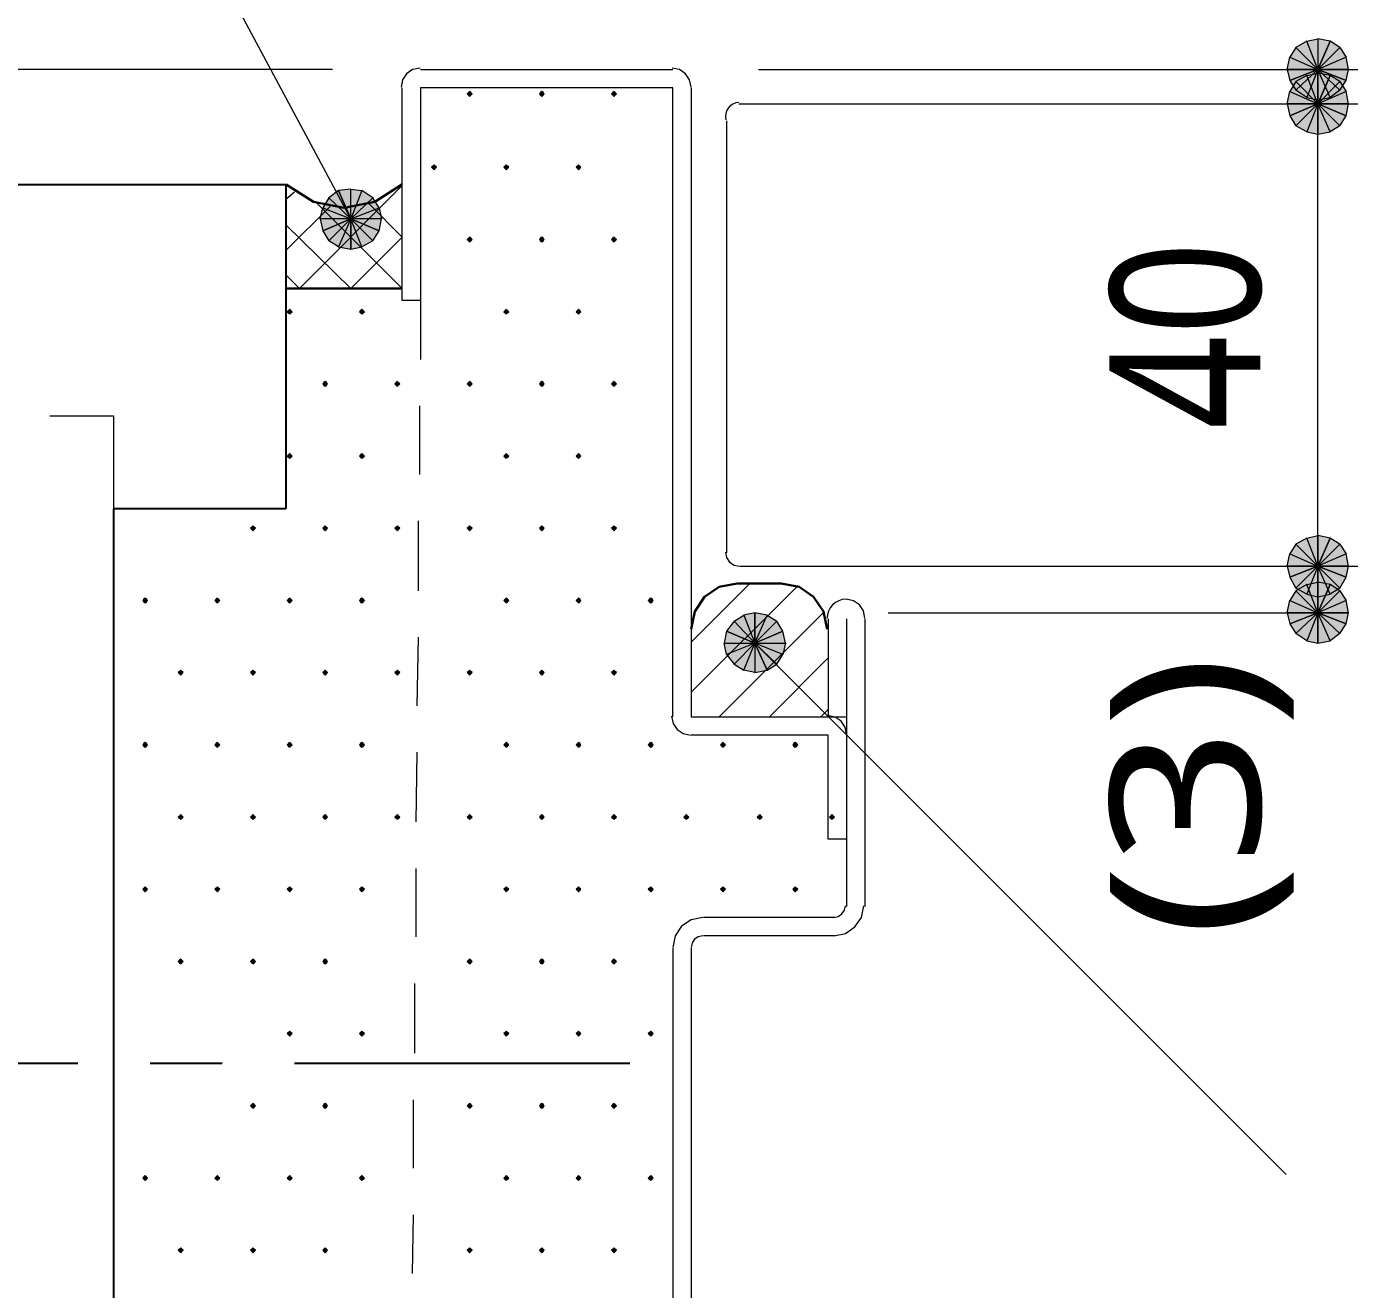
# Model space of a CAD drawing. Header units: millimetres. Extents: x 0 to 420, y 0 to 297.
# Drawn here: x 64.98 to 87.86, y 227.71 to 249.56 of the extents above; entities that cross this region are included whole.
import ezdxf
from ezdxf.enums import TextEntityAlignment as Align

# ---------------------------------------------------------------- set-up
doc = ezdxf.new("R2010")
doc.units = ezdxf.units.MM
doc.styles.add('kst32b', font='NotoSansJP-Variable.ttf')

msp = doc.modelspace()

# ---------------------------------------------------------------- hatches: boundary and pattern name
h = msp.add_hatch(color=7)
h.paths.add_polyline_path([(86.932, 249.195), (86.826, 249.026), (87.312, 248.814), (86.932, 249.195)])
h.paths.add_polyline_path([(86.826, 249.026), (87.312, 248.814), (86.783, 248.814), (86.826, 249.026)])
h.paths.add_polyline_path([(87.312, 248.814), (86.783, 248.814), (86.826, 248.624), (87.312, 248.814)])
h = msp.add_hatch(color=7)
h.paths.add_polyline_path([(87.524, 249.301), (87.312, 249.343), (87.312, 248.814), (87.524, 249.301)])
h.paths.add_polyline_path([(87.312, 249.343), (87.312, 248.814), (87.122, 249.301), (87.312, 249.343)])
h.paths.add_polyline_path([(87.312, 248.814), (87.122, 249.301), (86.932, 249.195), (87.312, 248.814)])
h = msp.add_hatch(color=7)
h.paths.add_polyline_path([(87.842, 248.814), (87.799, 249.026), (87.312, 248.814), (87.842, 248.814)])
h.paths.add_polyline_path([(87.799, 249.026), (87.312, 248.814), (87.694, 249.195), (87.799, 249.026)])
h.paths.add_polyline_path([(87.312, 248.814), (87.694, 249.195), (87.524, 249.301), (87.312, 248.814)])
h = msp.add_hatch(color=7)
h.paths.add_polyline_path([(86.826, 248.624), (86.932, 248.454), (87.312, 248.814), (86.826, 248.624)])
h.paths.add_polyline_path([(86.932, 248.454), (87.312, 248.814), (87.122, 248.327), (86.932, 248.454)])
h.paths.add_polyline_path([(87.312, 248.814), (87.122, 248.327), (87.312, 248.285), (87.312, 248.814)])
h = msp.add_hatch(color=7)
h.paths.add_polyline_path([(87.524, 248.708), (87.312, 248.751), (87.312, 248.221), (87.524, 248.708)])
h.paths.add_polyline_path([(87.312, 248.751), (87.312, 248.221), (87.122, 248.708), (87.312, 248.751)])
h.paths.add_polyline_path([(87.312, 248.221), (87.122, 248.708), (86.932, 248.603), (87.312, 248.221)])
h = msp.add_hatch(color=7)
h.paths.add_polyline_path([(87.312, 248.285), (87.524, 248.327), (87.312, 248.814), (87.312, 248.285)])
h.paths.add_polyline_path([(87.524, 248.327), (87.312, 248.814), (87.694, 248.454), (87.524, 248.327)])
h.paths.add_polyline_path([(87.312, 248.814), (87.694, 248.454), (87.799, 248.624), (87.312, 248.814)])
for points in [[(87.799, 248.624), (87.842, 248.814), (87.312, 248.814), (87.799, 248.624)], [(72.644, 248.433), (72.623, 248.412), (72.602, 248.391), (72.623, 248.37), (72.644, 248.348), (72.665, 248.37), (72.686, 248.391), (72.665, 248.412), (72.644, 248.433)], [(73.893, 248.433), (73.872, 248.412), (73.851, 248.391), (73.872, 248.37), (73.893, 248.348), (73.914, 248.37), (73.935, 248.391), (73.914, 248.412), (73.893, 248.433)], [(75.142, 248.433), (75.121, 248.412), (75.099, 248.391), (75.121, 248.37), (75.142, 248.348), (75.163, 248.37), (75.184, 248.391), (75.163, 248.412), (75.142, 248.433)], [(87.799, 248.01), (87.842, 248.221), (87.312, 248.221), (87.799, 248.01)], [(72.03, 247.163), (72.009, 247.142), (71.988, 247.121), (72.009, 247.1), (72.03, 247.079), (72.051, 247.1), (72.073, 247.121), (72.051, 247.142), (72.03, 247.163)], [(73.279, 247.163), (73.258, 247.142), (73.237, 247.121), (73.258, 247.1), (73.279, 247.079), (73.3, 247.1), (73.321, 247.121), (73.3, 247.142), (73.279, 247.163)], [(74.528, 247.163), (74.507, 247.142), (74.486, 247.121), (74.507, 247.1), (74.528, 247.079), (74.549, 247.1), (74.57, 247.121), (74.549, 247.142), (74.528, 247.163)], [(70.379, 246.719), (70.21, 246.592), (70.591, 246.232), (70.379, 246.719)], [(72.644, 245.914), (72.623, 245.893), (72.602, 245.872), (72.623, 245.851), (72.644, 245.83), (72.665, 245.851), (72.686, 245.872), (72.665, 245.893), (72.644, 245.914)], [(73.893, 245.914), (73.872, 245.893), (73.851, 245.872), (73.872, 245.851), (73.893, 245.83), (73.914, 245.851), (73.935, 245.872), (73.914, 245.893), (73.893, 245.914)], [(75.142, 245.914), (75.121, 245.893), (75.099, 245.872), (75.121, 245.851), (75.142, 245.83), (75.163, 245.851), (75.184, 245.872), (75.163, 245.893), (75.142, 245.914)], [(69.533, 244.665), (69.511, 244.644), (69.49, 244.623), (69.511, 244.602), (69.533, 244.581), (69.554, 244.602), (69.575, 244.623), (69.554, 244.644), (69.533, 244.665)], [(70.781, 244.665), (70.76, 244.644), (70.739, 244.623), (70.76, 244.602), (70.781, 244.581), (70.803, 244.602), (70.824, 244.623), (70.803, 244.644), (70.781, 244.665)], [(73.279, 244.665), (73.258, 244.644), (73.237, 244.623), (73.258, 244.602), (73.279, 244.581), (73.3, 244.602), (73.321, 244.623), (73.3, 244.644), (73.279, 244.665)], [(74.528, 244.665), (74.507, 244.644), (74.486, 244.623), (74.507, 244.602), (74.528, 244.581), (74.549, 244.602), (74.57, 244.623), (74.549, 244.644), (74.528, 244.665)], [(70.146, 243.417), (70.125, 243.396), (70.104, 243.374), (70.125, 243.353), (70.146, 243.332), (70.168, 243.353), (70.189, 243.374), (70.168, 243.396), (70.146, 243.417)], [(71.395, 243.417), (71.374, 243.396), (71.353, 243.374), (71.374, 243.353), (71.395, 243.332), (71.416, 243.353), (71.438, 243.374), (71.416, 243.396), (71.395, 243.417)], [(72.644, 243.417), (72.623, 243.396), (72.602, 243.374), (72.623, 243.353), (72.644, 243.332), (72.665, 243.353), (72.686, 243.374), (72.665, 243.396), (72.644, 243.417)], [(73.893, 243.417), (73.872, 243.396), (73.851, 243.374), (73.872, 243.353), (73.893, 243.332), (73.914, 243.353), (73.935, 243.374), (73.914, 243.396), (73.893, 243.417)], [(75.142, 243.417), (75.121, 243.396), (75.099, 243.374), (75.121, 243.353), (75.142, 243.332), (75.163, 243.353), (75.184, 243.374), (75.163, 243.396), (75.142, 243.417)], [(69.533, 242.168), (69.511, 242.147), (69.49, 242.125), (69.511, 242.104), (69.533, 242.083), (69.554, 242.104), (69.575, 242.125), (69.554, 242.147), (69.533, 242.168)], [(70.781, 242.168), (70.76, 242.147), (70.739, 242.125), (70.76, 242.104), (70.781, 242.083), (70.803, 242.104), (70.824, 242.125), (70.803, 242.147), (70.781, 242.168)], [(73.279, 242.168), (73.258, 242.147), (73.237, 242.125), (73.258, 242.104), (73.279, 242.083), (73.3, 242.104), (73.321, 242.125), (73.3, 242.147), (73.279, 242.168)], [(74.528, 242.168), (74.507, 242.147), (74.486, 242.125), (74.507, 242.104), (74.528, 242.083), (74.549, 242.104), (74.57, 242.125), (74.549, 242.147), (74.528, 242.168)], [(68.898, 240.919), (68.876, 240.898), (68.855, 240.877), (68.876, 240.855), (68.898, 240.834), (68.919, 240.855), (68.94, 240.877), (68.919, 240.898), (68.898, 240.919)], [(70.146, 240.919), (70.125, 240.898), (70.104, 240.877), (70.125, 240.855), (70.146, 240.834), (70.168, 240.855), (70.189, 240.877), (70.168, 240.898), (70.146, 240.919)], [(71.395, 240.919), (71.374, 240.898), (71.353, 240.877), (71.374, 240.855), (71.395, 240.834), (71.416, 240.855), (71.438, 240.877), (71.416, 240.898), (71.395, 240.919)], [(72.644, 240.919), (72.623, 240.898), (72.602, 240.877), (72.623, 240.855), (72.644, 240.834), (72.665, 240.855), (72.686, 240.877), (72.665, 240.898), (72.644, 240.919)], [(73.893, 240.919), (73.872, 240.898), (73.851, 240.877), (73.872, 240.855), (73.893, 240.834), (73.914, 240.855), (73.935, 240.877), (73.914, 240.898), (73.893, 240.919)], [(75.142, 240.919), (75.121, 240.898), (75.099, 240.877), (75.121, 240.855), (75.142, 240.834), (75.163, 240.855), (75.184, 240.877), (75.163, 240.898), (75.142, 240.919)], [(87.799, 240.03), (87.842, 240.221), (87.312, 240.221), (87.799, 240.03)], [(67.035, 239.67), (67.014, 239.649), (66.993, 239.628), (67.014, 239.607), (67.035, 239.586), (67.056, 239.607), (67.077, 239.628), (67.056, 239.649), (67.035, 239.67)], [(68.284, 239.67), (68.262, 239.649), (68.241, 239.628), (68.262, 239.607), (68.284, 239.586), (68.305, 239.607), (68.326, 239.628), (68.305, 239.649), (68.284, 239.67)], [(69.533, 239.67), (69.511, 239.649), (69.49, 239.628), (69.511, 239.607), (69.533, 239.586), (69.554, 239.607), (69.575, 239.628), (69.554, 239.649), (69.533, 239.67)], [(70.781, 239.67), (70.76, 239.649), (70.739, 239.628), (70.76, 239.607), (70.781, 239.586), (70.803, 239.607), (70.824, 239.628), (70.803, 239.649), (70.781, 239.67)], [(73.279, 239.67), (73.258, 239.649), (73.237, 239.628), (73.258, 239.607), (73.279, 239.586), (73.3, 239.607), (73.321, 239.628), (73.3, 239.649), (73.279, 239.67)], [(74.528, 239.67), (74.507, 239.649), (74.486, 239.628), (74.507, 239.607), (74.528, 239.586), (74.549, 239.607), (74.57, 239.628), (74.549, 239.649), (74.528, 239.67)], [(75.777, 239.67), (75.756, 239.649), (75.734, 239.628), (75.756, 239.607), (75.777, 239.586), (75.798, 239.607), (75.819, 239.628), (75.798, 239.649), (75.777, 239.67)], [(87.799, 239.226), (87.842, 239.416), (87.312, 239.416), (87.799, 239.226)], [(77.787, 238.421), (77.957, 238.527), (77.576, 238.887), (77.787, 238.421)], [(67.649, 238.421), (67.628, 238.4), (67.606, 238.379), (67.628, 238.358), (67.649, 238.337), (67.67, 238.358), (67.691, 238.379), (67.67, 238.4), (67.649, 238.421)], [(68.898, 238.421), (68.876, 238.4), (68.855, 238.379), (68.876, 238.358), (68.898, 238.337), (68.919, 238.358), (68.94, 238.379), (68.919, 238.4), (68.898, 238.421)], [(70.146, 238.421), (70.125, 238.4), (70.104, 238.379), (70.125, 238.358), (70.146, 238.337), (70.168, 238.358), (70.189, 238.379), (70.168, 238.4), (70.146, 238.421)], [(71.395, 238.421), (71.374, 238.4), (71.353, 238.379), (71.374, 238.358), (71.395, 238.337), (71.416, 238.358), (71.438, 238.379), (71.416, 238.4), (71.395, 238.421)], [(72.644, 238.421), (72.623, 238.4), (72.602, 238.379), (72.623, 238.358), (72.644, 238.337), (72.665, 238.358), (72.686, 238.379), (72.665, 238.4), (72.644, 238.421)], [(73.893, 238.421), (73.872, 238.4), (73.851, 238.379), (73.872, 238.358), (73.893, 238.337), (73.914, 238.358), (73.935, 238.379), (73.914, 238.4), (73.893, 238.421)], [(75.142, 238.421), (75.121, 238.4), (75.099, 238.379), (75.121, 238.358), (75.142, 238.337), (75.163, 238.358), (75.184, 238.379), (75.163, 238.4), (75.142, 238.421)], [(67.035, 237.172), (67.014, 237.151), (66.993, 237.13), (67.014, 237.109), (67.035, 237.088), (67.056, 237.109), (67.077, 237.13), (67.056, 237.151), (67.035, 237.172)], [(68.284, 237.172), (68.262, 237.151), (68.241, 237.13), (68.262, 237.109), (68.284, 237.088), (68.305, 237.109), (68.326, 237.13), (68.305, 237.151), (68.284, 237.172)], [(69.533, 237.172), (69.511, 237.151), (69.49, 237.13), (69.511, 237.109), (69.533, 237.088), (69.554, 237.109), (69.575, 237.13), (69.554, 237.151), (69.533, 237.172)], [(70.781, 237.172), (70.76, 237.151), (70.739, 237.13), (70.76, 237.109), (70.781, 237.088), (70.803, 237.109), (70.824, 237.13), (70.803, 237.151), (70.781, 237.172)], [(73.279, 237.172), (73.258, 237.151), (73.237, 237.13), (73.258, 237.109), (73.279, 237.088), (73.3, 237.109), (73.321, 237.13), (73.3, 237.151), (73.279, 237.172)], [(74.528, 237.172), (74.507, 237.151), (74.486, 237.13), (74.507, 237.109), (74.528, 237.088), (74.549, 237.109), (74.57, 237.13), (74.549, 237.151), (74.528, 237.172)], [(75.777, 237.172), (75.756, 237.151), (75.734, 237.13), (75.756, 237.109), (75.777, 237.088), (75.798, 237.109), (75.819, 237.13), (75.798, 237.151), (75.777, 237.172)], [(77.026, 237.172), (77.004, 237.151), (76.983, 237.13), (77.004, 237.109), (77.026, 237.088), (77.047, 237.109), (77.068, 237.13), (77.047, 237.151), (77.026, 237.172)], [(78.274, 237.172), (78.253, 237.151), (78.232, 237.13), (78.253, 237.109), (78.274, 237.088), (78.296, 237.109), (78.317, 237.13), (78.296, 237.151), (78.274, 237.172)], [(67.649, 235.924), (67.628, 235.903), (67.606, 235.881), (67.628, 235.86), (67.649, 235.839), (67.67, 235.86), (67.691, 235.881), (67.67, 235.903), (67.649, 235.924)], [(68.898, 235.924), (68.876, 235.903), (68.855, 235.881), (68.876, 235.86), (68.898, 235.839), (68.919, 235.86), (68.94, 235.881), (68.919, 235.903), (68.898, 235.924)], [(70.146, 235.924), (70.125, 235.903), (70.104, 235.881), (70.125, 235.86), (70.146, 235.839), (70.168, 235.86), (70.189, 235.881), (70.168, 235.903), (70.146, 235.924)], [(71.395, 235.924), (71.374, 235.903), (71.353, 235.881), (71.374, 235.86), (71.395, 235.839), (71.416, 235.86), (71.438, 235.881), (71.416, 235.903), (71.395, 235.924)], [(72.644, 235.924), (72.623, 235.903), (72.602, 235.881), (72.623, 235.86), (72.644, 235.839), (72.665, 235.86), (72.686, 235.881), (72.665, 235.903), (72.644, 235.924)], [(73.893, 235.924), (73.872, 235.903), (73.851, 235.881), (73.872, 235.86), (73.893, 235.839), (73.914, 235.86), (73.935, 235.881), (73.914, 235.903), (73.893, 235.924)], [(75.142, 235.924), (75.121, 235.903), (75.099, 235.881), (75.121, 235.86), (75.142, 235.839), (75.163, 235.86), (75.184, 235.881), (75.163, 235.903), (75.142, 235.924)], [(76.391, 235.924), (76.369, 235.903), (76.348, 235.881), (76.369, 235.86), (76.391, 235.839), (76.412, 235.86), (76.433, 235.881), (76.412, 235.903), (76.391, 235.924)], [(77.661, 235.924), (77.639, 235.903), (77.618, 235.881), (77.639, 235.86), (77.661, 235.839), (77.682, 235.86), (77.703, 235.881), (77.682, 235.903), (77.661, 235.924)], [(78.909, 235.924), (78.888, 235.903), (78.867, 235.881), (78.888, 235.86), (78.909, 235.839), (78.931, 235.86), (78.952, 235.881), (78.931, 235.903), (78.909, 235.924)], [(67.035, 234.675), (67.014, 234.654), (66.993, 234.632), (67.014, 234.611), (67.035, 234.59), (67.056, 234.611), (67.077, 234.632), (67.056, 234.654), (67.035, 234.675)], [(68.284, 234.675), (68.262, 234.654), (68.241, 234.632), (68.262, 234.611), (68.284, 234.59), (68.305, 234.611), (68.326, 234.632), (68.305, 234.654), (68.284, 234.675)], [(69.533, 234.675), (69.511, 234.654), (69.49, 234.632), (69.511, 234.611), (69.533, 234.59), (69.554, 234.611), (69.575, 234.632), (69.554, 234.654), (69.533, 234.675)], [(70.781, 234.675), (70.76, 234.654), (70.739, 234.632), (70.76, 234.611), (70.781, 234.59), (70.803, 234.611), (70.824, 234.632), (70.803, 234.654), (70.781, 234.675)], [(73.279, 234.675), (73.258, 234.654), (73.237, 234.632), (73.258, 234.611), (73.279, 234.59), (73.3, 234.611), (73.321, 234.632), (73.3, 234.654), (73.279, 234.675)], [(74.528, 234.675), (74.507, 234.654), (74.486, 234.632), (74.507, 234.611), (74.528, 234.59), (74.549, 234.611), (74.57, 234.632), (74.549, 234.654), (74.528, 234.675)], [(75.777, 234.675), (75.756, 234.654), (75.734, 234.632), (75.756, 234.611), (75.777, 234.59), (75.798, 234.611), (75.819, 234.632), (75.798, 234.654), (75.777, 234.675)], [(77.026, 234.675), (77.004, 234.654), (76.983, 234.632), (77.004, 234.611), (77.026, 234.59), (77.047, 234.611), (77.068, 234.632), (77.047, 234.654), (77.026, 234.675)], [(78.274, 234.675), (78.253, 234.654), (78.232, 234.632), (78.253, 234.611), (78.274, 234.59), (78.296, 234.611), (78.317, 234.632), (78.296, 234.654), (78.274, 234.675)], [(67.649, 233.426), (67.628, 233.405), (67.606, 233.384), (67.628, 233.362), (67.649, 233.341), (67.67, 233.362), (67.691, 233.384), (67.67, 233.405), (67.649, 233.426)], [(68.898, 233.426), (68.876, 233.405), (68.855, 233.384), (68.876, 233.362), (68.898, 233.341), (68.919, 233.362), (68.94, 233.384), (68.919, 233.405), (68.898, 233.426)], [(70.146, 233.426), (70.125, 233.405), (70.104, 233.384), (70.125, 233.362), (70.146, 233.341), (70.168, 233.362), (70.189, 233.384), (70.168, 233.405), (70.146, 233.426)], [(72.644, 233.426), (72.623, 233.405), (72.602, 233.384), (72.623, 233.362), (72.644, 233.341), (72.665, 233.362), (72.686, 233.384), (72.665, 233.405), (72.644, 233.426)], [(73.893, 233.426), (73.872, 233.405), (73.851, 233.384), (73.872, 233.362), (73.893, 233.341), (73.914, 233.362), (73.935, 233.384), (73.914, 233.405), (73.893, 233.426)], [(75.142, 233.426), (75.121, 233.405), (75.099, 233.384), (75.121, 233.362), (75.142, 233.341), (75.163, 233.362), (75.184, 233.384), (75.163, 233.405), (75.142, 233.426)], [(69.533, 232.177), (69.511, 232.156), (69.49, 232.135), (69.511, 232.114), (69.533, 232.092), (69.554, 232.114), (69.575, 232.135), (69.554, 232.156), (69.533, 232.177)], [(70.781, 232.177), (70.76, 232.156), (70.739, 232.135), (70.76, 232.114), (70.781, 232.092), (70.803, 232.114), (70.824, 232.135), (70.803, 232.156), (70.781, 232.177)], [(73.279, 232.177), (73.258, 232.156), (73.237, 232.135), (73.258, 232.114), (73.279, 232.092), (73.3, 232.114), (73.321, 232.135), (73.3, 232.156), (73.279, 232.177)], [(74.528, 232.177), (74.507, 232.156), (74.486, 232.135), (74.507, 232.114), (74.528, 232.092), (74.549, 232.114), (74.57, 232.135), (74.549, 232.156), (74.528, 232.177)], [(75.777, 232.177), (75.756, 232.156), (75.734, 232.135), (75.756, 232.114), (75.777, 232.092), (75.798, 232.114), (75.819, 232.135), (75.798, 232.156), (75.777, 232.177)], [(68.898, 230.928), (68.876, 230.907), (68.855, 230.886), (68.876, 230.865), (68.898, 230.844), (68.919, 230.865), (68.94, 230.886), (68.919, 230.907), (68.898, 230.928)], [(70.146, 230.928), (70.125, 230.907), (70.104, 230.886), (70.125, 230.865), (70.146, 230.844), (70.168, 230.865), (70.189, 230.886), (70.168, 230.907), (70.146, 230.928)], [(72.644, 230.928), (72.623, 230.907), (72.602, 230.886), (72.623, 230.865), (72.644, 230.844), (72.665, 230.865), (72.686, 230.886), (72.665, 230.907), (72.644, 230.928)], [(73.893, 230.928), (73.872, 230.907), (73.851, 230.886), (73.872, 230.865), (73.893, 230.844), (73.914, 230.865), (73.935, 230.886), (73.914, 230.907), (73.893, 230.928)], [(75.142, 230.928), (75.121, 230.907), (75.099, 230.886), (75.121, 230.865), (75.142, 230.844), (75.163, 230.865), (75.184, 230.886), (75.163, 230.907), (75.142, 230.928)], [(67.035, 229.679), (67.014, 229.658), (66.993, 229.637), (67.014, 229.616), (67.035, 229.595), (67.056, 229.616), (67.077, 229.637), (67.056, 229.658), (67.035, 229.679)], [(68.284, 229.679), (68.262, 229.658), (68.241, 229.637), (68.262, 229.616), (68.284, 229.595), (68.305, 229.616), (68.326, 229.637), (68.305, 229.658), (68.284, 229.679)], [(69.533, 229.679), (69.511, 229.658), (69.49, 229.637), (69.511, 229.616), (69.533, 229.595), (69.554, 229.616), (69.575, 229.637), (69.554, 229.658), (69.533, 229.679)], [(70.781, 229.679), (70.76, 229.658), (70.739, 229.637), (70.76, 229.616), (70.781, 229.595), (70.803, 229.616), (70.824, 229.637), (70.803, 229.658), (70.781, 229.679)], [(73.279, 229.679), (73.258, 229.658), (73.237, 229.637), (73.258, 229.616), (73.279, 229.595), (73.3, 229.616), (73.321, 229.637), (73.3, 229.658), (73.279, 229.679)], [(74.528, 229.679), (74.507, 229.658), (74.486, 229.637), (74.507, 229.616), (74.528, 229.595), (74.549, 229.616), (74.57, 229.637), (74.549, 229.658), (74.528, 229.679)], [(75.777, 229.679), (75.756, 229.658), (75.734, 229.637), (75.756, 229.616), (75.777, 229.595), (75.798, 229.616), (75.819, 229.637), (75.798, 229.658), (75.777, 229.679)], [(67.649, 228.431), (67.628, 228.409), (67.606, 228.388), (67.628, 228.367), (67.649, 228.346), (67.67, 228.367), (67.691, 228.388), (67.67, 228.409), (67.649, 228.431)], [(68.898, 228.431), (68.876, 228.409), (68.855, 228.388), (68.876, 228.367), (68.898, 228.346), (68.919, 228.367), (68.94, 228.388), (68.919, 228.409), (68.898, 228.431)], [(70.146, 228.431), (70.125, 228.409), (70.104, 228.388), (70.125, 228.367), (70.146, 228.346), (70.168, 228.367), (70.189, 228.388), (70.168, 228.409), (70.146, 228.431)], [(72.644, 228.431), (72.623, 228.409), (72.602, 228.388), (72.623, 228.367), (72.644, 228.346), (72.665, 228.367), (72.686, 228.388), (72.665, 228.409), (72.644, 228.431)], [(73.893, 228.431), (73.872, 228.409), (73.851, 228.388), (73.872, 228.367), (73.893, 228.346), (73.914, 228.367), (73.935, 228.388), (73.914, 228.409), (73.893, 228.431)], [(75.142, 228.431), (75.121, 228.409), (75.099, 228.388), (75.121, 228.367), (75.142, 228.346), (75.163, 228.367), (75.184, 228.388), (75.163, 228.409), (75.142, 228.431)]]:
    msp.add_hatch(color=7).paths.add_polyline_path(points)
h = msp.add_hatch(color=7)
h.paths.add_polyline_path([(87.842, 248.221), (87.799, 248.433), (87.312, 248.221), (87.842, 248.221)])
h.paths.add_polyline_path([(87.799, 248.433), (87.312, 248.221), (87.694, 248.603), (87.799, 248.433)])
h.paths.add_polyline_path([(87.312, 248.221), (87.694, 248.603), (87.524, 248.708), (87.312, 248.221)])
h = msp.add_hatch(color=7)
h.paths.add_polyline_path([(86.932, 248.603), (86.826, 248.433), (87.312, 248.221), (86.932, 248.603)])
h.paths.add_polyline_path([(86.826, 248.433), (87.312, 248.221), (86.783, 248.221), (86.826, 248.433)])
h.paths.add_polyline_path([(87.312, 248.221), (86.783, 248.221), (86.826, 248.01), (87.312, 248.221)])
h = msp.add_hatch(color=7)
h.paths.add_polyline_path([(86.826, 248.01), (86.932, 247.84), (87.312, 248.221), (86.826, 248.01)])
h.paths.add_polyline_path([(86.932, 247.84), (87.312, 248.221), (87.122, 247.735), (86.932, 247.84)])
h.paths.add_polyline_path([(87.312, 248.221), (87.122, 247.735), (87.312, 247.692), (87.312, 248.221)])
h = msp.add_hatch(color=7)
h.paths.add_polyline_path([(87.312, 247.692), (87.524, 247.735), (87.312, 248.221), (87.312, 247.692)])
h.paths.add_polyline_path([(87.524, 247.735), (87.312, 248.221), (87.694, 247.84), (87.524, 247.735)])
h.paths.add_polyline_path([(87.312, 248.221), (87.694, 247.84), (87.799, 248.01), (87.312, 248.221)])
h = msp.add_hatch(color=7)
h.paths.add_polyline_path([(70.972, 246.592), (70.781, 246.719), (70.591, 246.232), (70.972, 246.592)])
h.paths.add_polyline_path([(70.781, 246.719), (70.591, 246.232), (70.591, 246.74), (70.781, 246.719)])
h.paths.add_polyline_path([(70.591, 246.232), (70.591, 246.74), (70.379, 246.719), (70.591, 246.232)])
h = msp.add_hatch(color=7)
h.paths.add_polyline_path([(70.21, 246.592), (70.104, 246.422), (70.591, 246.232), (70.21, 246.592)])
h.paths.add_polyline_path([(70.104, 246.422), (70.591, 246.232), (70.062, 246.232), (70.104, 246.422)])
h.paths.add_polyline_path([(70.591, 246.232), (70.062, 246.232), (70.104, 246.02), (70.591, 246.232)])
h = msp.add_hatch(color=7)
h.paths.add_polyline_path([(71.078, 246.02), (71.12, 246.232), (70.591, 246.232), (71.078, 246.02)])
h.paths.add_polyline_path([(71.12, 246.232), (70.591, 246.232), (71.078, 246.422), (71.12, 246.232)])
h.paths.add_polyline_path([(70.591, 246.232), (71.078, 246.422), (70.972, 246.592), (70.591, 246.232)])
h = msp.add_hatch(color=7)
h.paths.add_polyline_path([(70.104, 246.02), (70.21, 245.851), (70.591, 246.232), (70.104, 246.02)])
h.paths.add_polyline_path([(70.21, 245.851), (70.591, 246.232), (70.379, 245.745), (70.21, 245.851)])
h.paths.add_polyline_path([(70.591, 246.232), (70.379, 245.745), (70.591, 245.703), (70.591, 246.232)])
h = msp.add_hatch(color=7)
h.paths.add_polyline_path([(70.591, 245.703), (70.781, 245.745), (70.591, 246.232), (70.591, 245.703)])
h.paths.add_polyline_path([(70.781, 245.745), (70.591, 246.232), (70.972, 245.851), (70.781, 245.745)])
h.paths.add_polyline_path([(70.591, 246.232), (70.972, 245.851), (71.078, 246.02), (70.591, 246.232)])
h = msp.add_hatch(color=7)
h.paths.add_polyline_path([(87.524, 240.707), (87.312, 240.75), (87.312, 240.221), (87.524, 240.707)])
h.paths.add_polyline_path([(87.312, 240.75), (87.312, 240.221), (87.122, 240.707), (87.312, 240.75)])
h.paths.add_polyline_path([(87.312, 240.221), (87.122, 240.707), (86.932, 240.601), (87.312, 240.221)])
h = msp.add_hatch(color=7)
h.paths.add_polyline_path([(87.842, 240.221), (87.799, 240.432), (87.312, 240.221), (87.842, 240.221)])
h.paths.add_polyline_path([(87.799, 240.432), (87.312, 240.221), (87.694, 240.601), (87.799, 240.432)])
h.paths.add_polyline_path([(87.312, 240.221), (87.694, 240.601), (87.524, 240.707), (87.312, 240.221)])
h = msp.add_hatch(color=7)
h.paths.add_polyline_path([(86.932, 240.601), (86.826, 240.432), (87.312, 240.221), (86.932, 240.601)])
h.paths.add_polyline_path([(86.826, 240.432), (87.312, 240.221), (86.783, 240.221), (86.826, 240.432)])
h.paths.add_polyline_path([(87.312, 240.221), (86.783, 240.221), (86.826, 240.03), (87.312, 240.221)])
h = msp.add_hatch(color=7)
h.paths.add_polyline_path([(86.826, 240.03), (86.932, 239.839), (87.312, 240.221), (86.826, 240.03)])
h.paths.add_polyline_path([(86.932, 239.839), (87.312, 240.221), (87.122, 239.734), (86.932, 239.839)])
h.paths.add_polyline_path([(87.312, 240.221), (87.122, 239.734), (87.312, 239.691), (87.312, 240.221)])
h = msp.add_hatch(color=7)
h.paths.add_polyline_path([(87.312, 239.691), (87.524, 239.734), (87.312, 240.221), (87.312, 239.691)])
h.paths.add_polyline_path([(87.524, 239.734), (87.312, 240.221), (87.694, 239.839), (87.524, 239.734)])
h.paths.add_polyline_path([(87.312, 240.221), (87.694, 239.839), (87.799, 240.03), (87.312, 240.221)])
h = msp.add_hatch(color=7)
h.paths.add_polyline_path([(86.932, 239.797), (86.826, 239.628), (87.312, 239.416), (86.932, 239.797)])
h.paths.add_polyline_path([(86.826, 239.628), (87.312, 239.416), (86.783, 239.416), (86.826, 239.628)])
h.paths.add_polyline_path([(87.312, 239.416), (86.783, 239.416), (86.826, 239.226), (87.312, 239.416)])
h = msp.add_hatch(color=7)
h.paths.add_polyline_path([(87.524, 239.903), (87.312, 239.945), (87.312, 239.416), (87.524, 239.903)])
h.paths.add_polyline_path([(87.312, 239.945), (87.312, 239.416), (87.122, 239.903), (87.312, 239.945)])
h.paths.add_polyline_path([(87.312, 239.416), (87.122, 239.903), (86.932, 239.797), (87.312, 239.416)])
h = msp.add_hatch(color=7)
h.paths.add_polyline_path([(87.842, 239.416), (87.799, 239.628), (87.312, 239.416), (87.842, 239.416)])
h.paths.add_polyline_path([(87.799, 239.628), (87.312, 239.416), (87.694, 239.797), (87.799, 239.628)])
h.paths.add_polyline_path([(87.312, 239.416), (87.694, 239.797), (87.524, 239.903), (87.312, 239.416)])
h = msp.add_hatch(color=7)
h.paths.add_polyline_path([(77.576, 239.416), (77.385, 239.374), (77.576, 238.887), (77.576, 239.416)])
h.paths.add_polyline_path([(77.385, 239.374), (77.576, 238.887), (77.216, 239.268), (77.385, 239.374)])
h.paths.add_polyline_path([(77.576, 238.887), (77.216, 239.268), (77.089, 239.099), (77.576, 238.887)])
h = msp.add_hatch(color=7)
h.paths.add_polyline_path([(78.063, 239.099), (77.957, 239.268), (77.576, 238.887), (78.063, 239.099)])
h.paths.add_polyline_path([(77.957, 239.268), (77.576, 238.887), (77.787, 239.374), (77.957, 239.268)])
h.paths.add_polyline_path([(77.576, 238.887), (77.787, 239.374), (77.576, 239.416), (77.576, 238.887)])
h = msp.add_hatch(color=7)
h.paths.add_polyline_path([(86.826, 239.226), (86.932, 239.056), (87.312, 239.416), (86.826, 239.226)])
h.paths.add_polyline_path([(86.932, 239.056), (87.312, 239.416), (87.122, 238.929), (86.932, 239.056)])
h.paths.add_polyline_path([(87.312, 239.416), (87.122, 238.929), (87.312, 238.887), (87.312, 239.416)])
h = msp.add_hatch(color=7)
h.paths.add_polyline_path([(87.312, 238.887), (87.524, 238.929), (87.312, 239.416), (87.312, 238.887)])
h.paths.add_polyline_path([(87.524, 238.929), (87.312, 239.416), (87.694, 239.056), (87.524, 238.929)])
h.paths.add_polyline_path([(87.312, 239.416), (87.694, 239.056), (87.799, 239.226), (87.312, 239.416)])
h = msp.add_hatch(color=7)
h.paths.add_polyline_path([(77.089, 239.099), (77.047, 238.887), (77.576, 238.887), (77.089, 239.099)])
h.paths.add_polyline_path([(77.047, 238.887), (77.576, 238.887), (77.089, 238.696), (77.047, 238.887)])
h.paths.add_polyline_path([(77.576, 238.887), (77.089, 238.696), (77.216, 238.527), (77.576, 238.887)])
h = msp.add_hatch(color=7)
h.paths.add_polyline_path([(77.957, 238.527), (78.063, 238.696), (77.576, 238.887), (77.957, 238.527)])
h.paths.add_polyline_path([(78.063, 238.696), (77.576, 238.887), (78.105, 238.887), (78.063, 238.696)])
h.paths.add_polyline_path([(77.576, 238.887), (78.105, 238.887), (78.063, 239.099), (77.576, 238.887)])
h = msp.add_hatch(color=7)
h.paths.add_polyline_path([(77.216, 238.527), (77.385, 238.421), (77.576, 238.887), (77.216, 238.527)])
h.paths.add_polyline_path([(77.385, 238.421), (77.576, 238.887), (77.576, 238.379), (77.385, 238.421)])
h.paths.add_polyline_path([(77.576, 238.887), (77.576, 238.379), (77.787, 238.421), (77.576, 238.887)])

# ---------------------------------------------------------------- linework, layer by layer
at = {"lineweight": 13}
for points in [[(70.591, 246.232), (62.251, 261.789)], [(70.273, 248.814), (63.246, 248.814)], [(71.787, 248.835), (71.659, 248.81), (71.555, 248.739), (71.484, 248.635), (71.459, 248.507)], [(71.797, 248.814), (76.158, 248.814)], [(76.475, 248.507), (76.449, 248.635), (76.379, 248.739), (76.275, 248.81), (76.147, 248.835)], [(77.639, 248.814), (92.287, 248.814)], [(87.312, 239.416), (87.312, 240.221), (87.312, 248.221), (87.312, 248.814)], [(71.797, 248.497), (71.797, 244.814), (71.48, 244.814), (71.48, 248.497)], [(76.158, 248.497), (71.797, 248.497)], [(76.158, 237.617), (76.158, 248.497)], [(76.475, 248.497), (76.475, 237.617)], [(77.298, 248.242), (77.245, 248.233), (77.195, 248.213), (77.151, 248.183), (77.115, 248.143), (77.088, 248.096), (77.072, 248.046), (77.068, 247.992), (77.075, 247.939)], [(77.301, 248.221), (93.874, 248.221)], [(77.089, 247.925), (77.089, 240.453)], [(69.469, 246.571), (69.617, 246.697)], [(69.702, 245.025), (71.48, 246.803)], [(71.48, 246.782), (71.459, 246.803)], [(69.469, 245.681), (70.231, 246.443)], [(71.48, 245.025), (69.998, 246.507)], [(71.48, 245.914), (70.908, 246.486)], [(70.591, 245.025), (69.469, 246.126)], [(70.591, 245.025), (71.48, 245.914)], [(69.702, 245.025), (69.469, 245.258)], [(71.459, 245.025), (71.48, 245.025)], [(71.797, 244.814), (71.797, 243.798)], [(71.776, 242.993), (71.776, 241.808)], [(65.384, 242.824), (66.485, 242.824)], [(66.485, 242.824), (66.485, 241.215)], [(71.755, 241.004), (71.755, 239.797)], [(77.068, 240.464), (77.087, 240.369), (77.139, 240.292), (77.217, 240.24), (77.311, 240.221)], [(77.322, 240.221), (93.874, 240.221)], [(76.475, 238.908), (77.491, 239.924)], [(76.475, 238.04), (78.317, 239.882)], [(79.153, 239.649), (79.088, 239.643), (79.027, 239.624), (78.97, 239.593), (78.92, 239.552), (78.879, 239.502), (78.849, 239.445), (78.831, 239.384), (78.825, 239.319)], [(79.481, 239.321), (79.455, 239.449), (79.385, 239.553), (79.28, 239.623), (79.153, 239.649)], [(76.962, 237.617), (78.782, 239.437)], [(78.846, 239.31), (78.846, 237.617)], [(79.163, 239.31), (79.163, 234.336)], [(79.481, 239.31), (79.481, 234.336)], [(79.883, 239.416), (87.312, 239.416)], [(79.883, 239.416), (86.804, 239.416)], [(71.755, 238.993), (71.734, 237.807)], [(77.576, 238.887), (86.762, 229.701)], [(77.83, 237.617), (78.846, 238.633)], [(78.719, 237.617), (78.846, 237.744)], [(76.137, 237.628), (76.162, 237.5), (76.233, 237.396), (76.337, 237.325), (76.465, 237.299)], [(76.475, 237.617), (78.846, 237.617)], [(79.163, 237.31), (79.138, 237.438), (79.067, 237.542), (78.963, 237.612), (78.835, 237.638)], [(78.846, 237.617), (79.163, 237.617)], [(79.163, 235.5), (78.846, 235.5), (78.846, 237.299), (76.475, 237.299)], [(71.734, 237.003), (71.713, 235.797)], [(71.713, 234.992), (71.713, 233.807)], [(78.941, 233.828), (79.143, 233.869), (79.308, 233.98), (79.419, 234.145), (79.46, 234.347)], [(78.941, 234.146), (79.019, 234.161), (79.083, 234.205), (79.126, 234.268), (79.142, 234.347)], [(76.676, 234.146), (76.474, 234.105), (76.31, 233.994), (76.198, 233.829), (76.158, 233.627)], [(78.952, 234.146), (76.687, 234.146)], [(76.676, 233.828), (76.598, 233.812), (76.534, 233.769), (76.491, 233.705), (76.475, 233.627)], [(78.952, 233.828), (76.687, 233.828)], [(76.158, 233.616), (76.158, 225.742)], [(76.475, 233.616), (76.475, 225.742)], [(71.692, 233.003), (71.692, 231.796)], [(71.67, 230.992), (71.67, 229.806)], [(71.67, 229.002), (71.649, 227.986)]]:
    msp.add_lwpolyline(points, dxfattribs=at)
at = {"lineweight": 0}
for points in [[(86.932, 249.195), (86.826, 249.026), (87.312, 248.814)], [(87.312, 248.814), (87.122, 249.301), (86.932, 249.195)], [(87.312, 249.343), (87.312, 248.814), (87.122, 249.301)], [(87.524, 249.301), (87.312, 249.343), (87.312, 248.814)], [(87.312, 248.814), (87.694, 249.195), (87.524, 249.301)], [(87.799, 249.026), (87.312, 248.814), (87.694, 249.195)], [(86.826, 249.026), (87.312, 248.814), (86.783, 248.814)], [(87.842, 248.814), (87.799, 249.026), (87.312, 248.814)], [(87.312, 248.814), (86.783, 248.814), (86.826, 248.624)], [(86.826, 248.624), (86.932, 248.454), (87.312, 248.814)], [(86.932, 248.454), (87.312, 248.814), (87.122, 248.327)], [(87.312, 248.221), (87.122, 248.708), (86.932, 248.603)], [(87.312, 248.814), (87.122, 248.327), (87.312, 248.285)], [(87.312, 248.751), (87.312, 248.221), (87.122, 248.708)], [(87.312, 248.285), (87.524, 248.327), (87.312, 248.814)], [(87.524, 248.327), (87.312, 248.814), (87.694, 248.454)], [(87.312, 248.814), (87.694, 248.454), (87.799, 248.624)], [(87.799, 248.624), (87.842, 248.814), (87.312, 248.814)], [(87.524, 248.708), (87.312, 248.751), (87.312, 248.221)], [(87.312, 248.221), (87.694, 248.603), (87.524, 248.708)], [(86.932, 248.603), (86.826, 248.433), (87.312, 248.221)], [(87.799, 248.433), (87.312, 248.221), (87.694, 248.603)], [(72.644, 248.433), (72.623, 248.412), (72.602, 248.391), (72.623, 248.37), (72.644, 248.348), (72.665, 248.37), (72.686, 248.391), (72.665, 248.412)], [(73.893, 248.433), (73.872, 248.412), (73.851, 248.391), (73.872, 248.37), (73.893, 248.348), (73.914, 248.37), (73.935, 248.391), (73.914, 248.412)], [(75.142, 248.433), (75.121, 248.412), (75.099, 248.391), (75.121, 248.37), (75.142, 248.348), (75.163, 248.37), (75.184, 248.391), (75.163, 248.412)], [(86.826, 248.433), (87.312, 248.221), (86.783, 248.221)], [(87.842, 248.221), (87.799, 248.433), (87.312, 248.221)], [(87.312, 248.221), (86.783, 248.221), (86.826, 248.01)], [(86.826, 248.01), (86.932, 247.84), (87.312, 248.221)], [(86.932, 247.84), (87.312, 248.221), (87.122, 247.735)], [(87.312, 248.221), (87.122, 247.735), (87.312, 247.692)], [(87.312, 247.692), (87.524, 247.735), (87.312, 248.221)], [(87.524, 247.735), (87.312, 248.221), (87.694, 247.84)], [(87.312, 248.221), (87.694, 247.84), (87.799, 248.01)], [(87.799, 248.01), (87.842, 248.221), (87.312, 248.221)], [(72.03, 247.163), (72.009, 247.142), (71.988, 247.121), (72.009, 247.1), (72.03, 247.079), (72.051, 247.1), (72.073, 247.121), (72.051, 247.142)], [(73.279, 247.163), (73.258, 247.142), (73.237, 247.121), (73.258, 247.1), (73.279, 247.079), (73.3, 247.1), (73.321, 247.121), (73.3, 247.142)], [(74.528, 247.163), (74.507, 247.142), (74.486, 247.121), (74.507, 247.1), (74.528, 247.079), (74.549, 247.1), (74.57, 247.121), (74.549, 247.142)], [(70.379, 246.719), (70.21, 246.592), (70.591, 246.232)], [(70.591, 246.232), (70.591, 246.74), (70.379, 246.719)], [(70.781, 246.719), (70.591, 246.232), (70.591, 246.74)], [(70.972, 246.592), (70.781, 246.719), (70.591, 246.232)], [(70.104, 246.422), (70.591, 246.232), (70.062, 246.232)], [(70.21, 246.592), (70.104, 246.422), (70.591, 246.232)], [(70.591, 246.232), (71.078, 246.422), (70.972, 246.592)], [(71.12, 246.232), (70.591, 246.232), (71.078, 246.422)], [(70.591, 246.232), (70.062, 246.232), (70.104, 246.02)], [(70.104, 246.02), (70.21, 245.851), (70.591, 246.232)], [(70.21, 245.851), (70.591, 246.232), (70.379, 245.745)], [(70.591, 246.232), (70.379, 245.745), (70.591, 245.703)], [(70.591, 245.703), (70.781, 245.745), (70.591, 246.232)], [(70.781, 245.745), (70.591, 246.232), (70.972, 245.851)], [(70.591, 246.232), (70.972, 245.851), (71.078, 246.02)], [(71.078, 246.02), (71.12, 246.232), (70.591, 246.232)], [(72.644, 245.914), (72.623, 245.893), (72.602, 245.872), (72.623, 245.851), (72.644, 245.83), (72.665, 245.851), (72.686, 245.872), (72.665, 245.893)], [(73.893, 245.914), (73.872, 245.893), (73.851, 245.872), (73.872, 245.851), (73.893, 245.83), (73.914, 245.851), (73.935, 245.872), (73.914, 245.893)], [(75.142, 245.914), (75.121, 245.893), (75.099, 245.872), (75.121, 245.851), (75.142, 245.83), (75.163, 245.851), (75.184, 245.872), (75.163, 245.893)], [(69.533, 244.665), (69.511, 244.644), (69.49, 244.623), (69.511, 244.602), (69.533, 244.581), (69.554, 244.602), (69.575, 244.623), (69.554, 244.644)], [(70.781, 244.665), (70.76, 244.644), (70.739, 244.623), (70.76, 244.602), (70.781, 244.581), (70.803, 244.602), (70.824, 244.623), (70.803, 244.644)], [(73.279, 244.665), (73.258, 244.644), (73.237, 244.623), (73.258, 244.602), (73.279, 244.581), (73.3, 244.602), (73.321, 244.623), (73.3, 244.644)], [(74.528, 244.665), (74.507, 244.644), (74.486, 244.623), (74.507, 244.602), (74.528, 244.581), (74.549, 244.602), (74.57, 244.623), (74.549, 244.644)], [(70.146, 243.417), (70.125, 243.396), (70.104, 243.374), (70.125, 243.353), (70.146, 243.332), (70.168, 243.353), (70.189, 243.374), (70.168, 243.396)], [(71.395, 243.417), (71.374, 243.396), (71.353, 243.374), (71.374, 243.353), (71.395, 243.332), (71.416, 243.353), (71.438, 243.374), (71.416, 243.396)], [(72.644, 243.417), (72.623, 243.396), (72.602, 243.374), (72.623, 243.353), (72.644, 243.332), (72.665, 243.353), (72.686, 243.374), (72.665, 243.396)], [(73.893, 243.417), (73.872, 243.396), (73.851, 243.374), (73.872, 243.353), (73.893, 243.332), (73.914, 243.353), (73.935, 243.374), (73.914, 243.396)], [(75.142, 243.417), (75.121, 243.396), (75.099, 243.374), (75.121, 243.353), (75.142, 243.332), (75.163, 243.353), (75.184, 243.374), (75.163, 243.396)], [(69.533, 242.168), (69.511, 242.147), (69.49, 242.125), (69.511, 242.104), (69.533, 242.083), (69.554, 242.104), (69.575, 242.125), (69.554, 242.147)], [(70.781, 242.168), (70.76, 242.147), (70.739, 242.125), (70.76, 242.104), (70.781, 242.083), (70.803, 242.104), (70.824, 242.125), (70.803, 242.147)], [(73.279, 242.168), (73.258, 242.147), (73.237, 242.125), (73.258, 242.104), (73.279, 242.083), (73.3, 242.104), (73.321, 242.125), (73.3, 242.147)], [(74.528, 242.168), (74.507, 242.147), (74.486, 242.125), (74.507, 242.104), (74.528, 242.083), (74.549, 242.104), (74.57, 242.125), (74.549, 242.147)], [(68.898, 240.919), (68.876, 240.898), (68.855, 240.877), (68.876, 240.855), (68.898, 240.834), (68.919, 240.855), (68.94, 240.877), (68.919, 240.898)], [(70.146, 240.919), (70.125, 240.898), (70.104, 240.877), (70.125, 240.855), (70.146, 240.834), (70.168, 240.855), (70.189, 240.877), (70.168, 240.898)], [(71.395, 240.919), (71.374, 240.898), (71.353, 240.877), (71.374, 240.855), (71.395, 240.834), (71.416, 240.855), (71.438, 240.877), (71.416, 240.898)], [(72.644, 240.919), (72.623, 240.898), (72.602, 240.877), (72.623, 240.855), (72.644, 240.834), (72.665, 240.855), (72.686, 240.877), (72.665, 240.898)], [(73.893, 240.919), (73.872, 240.898), (73.851, 240.877), (73.872, 240.855), (73.893, 240.834), (73.914, 240.855), (73.935, 240.877), (73.914, 240.898)], [(75.142, 240.919), (75.121, 240.898), (75.099, 240.877), (75.121, 240.855), (75.142, 240.834), (75.163, 240.855), (75.184, 240.877), (75.163, 240.898)], [(87.312, 240.221), (87.122, 240.707), (86.932, 240.601)], [(87.312, 240.75), (87.312, 240.221), (87.122, 240.707)], [(87.524, 240.707), (87.312, 240.75), (87.312, 240.221)], [(87.312, 240.221), (87.694, 240.601), (87.524, 240.707)], [(86.932, 240.601), (86.826, 240.432), (87.312, 240.221)], [(87.799, 240.432), (87.312, 240.221), (87.694, 240.601)], [(86.826, 240.432), (87.312, 240.221), (86.783, 240.221)], [(87.312, 240.221), (86.783, 240.221), (86.826, 240.03)], [(86.826, 240.03), (86.932, 239.839), (87.312, 240.221)], [(86.932, 239.839), (87.312, 240.221), (87.122, 239.734)], [(87.312, 240.221), (87.122, 239.734), (87.312, 239.691)], [(87.842, 240.221), (87.799, 240.432), (87.312, 240.221)], [(87.312, 239.691), (87.524, 239.734), (87.312, 240.221)], [(87.524, 239.734), (87.312, 240.221), (87.694, 239.839)], [(87.312, 240.221), (87.694, 239.839), (87.799, 240.03)], [(87.799, 240.03), (87.842, 240.221), (87.312, 240.221)], [(86.932, 239.797), (86.826, 239.628), (87.312, 239.416)], [(87.312, 239.416), (87.122, 239.903), (86.932, 239.797)], [(87.312, 239.945), (87.312, 239.416), (87.122, 239.903)], [(87.524, 239.903), (87.312, 239.945), (87.312, 239.416)], [(87.312, 239.416), (87.694, 239.797), (87.524, 239.903)], [(87.799, 239.628), (87.312, 239.416), (87.694, 239.797)], [(67.035, 239.67), (67.014, 239.649), (66.993, 239.628), (67.014, 239.607), (67.035, 239.586), (67.056, 239.607), (67.077, 239.628), (67.056, 239.649)], [(68.284, 239.67), (68.262, 239.649), (68.241, 239.628), (68.262, 239.607), (68.284, 239.586), (68.305, 239.607), (68.326, 239.628), (68.305, 239.649)], [(69.533, 239.67), (69.511, 239.649), (69.49, 239.628), (69.511, 239.607), (69.533, 239.586), (69.554, 239.607), (69.575, 239.628), (69.554, 239.649)], [(70.781, 239.67), (70.76, 239.649), (70.739, 239.628), (70.76, 239.607), (70.781, 239.586), (70.803, 239.607), (70.824, 239.628), (70.803, 239.649)], [(73.279, 239.67), (73.258, 239.649), (73.237, 239.628), (73.258, 239.607), (73.279, 239.586), (73.3, 239.607), (73.321, 239.628), (73.3, 239.649)], [(74.528, 239.67), (74.507, 239.649), (74.486, 239.628), (74.507, 239.607), (74.528, 239.586), (74.549, 239.607), (74.57, 239.628), (74.549, 239.649)], [(75.777, 239.67), (75.756, 239.649), (75.734, 239.628), (75.756, 239.607), (75.777, 239.586), (75.798, 239.607), (75.819, 239.628), (75.798, 239.649)], [(86.826, 239.628), (87.312, 239.416), (86.783, 239.416)], [(87.842, 239.416), (87.799, 239.628), (87.312, 239.416)], [(77.385, 239.374), (77.576, 238.887), (77.216, 239.268)], [(77.576, 239.416), (77.385, 239.374), (77.576, 238.887)], [(77.576, 238.887), (77.787, 239.374), (77.576, 239.416)], [(77.957, 239.268), (77.576, 238.887), (77.787, 239.374)], [(87.312, 239.416), (86.783, 239.416), (86.826, 239.226)], [(86.826, 239.226), (86.932, 239.056), (87.312, 239.416)], [(86.932, 239.056), (87.312, 239.416), (87.122, 238.929)], [(87.312, 239.416), (87.122, 238.929), (87.312, 238.887)], [(87.312, 238.887), (87.524, 238.929), (87.312, 239.416)], [(87.524, 238.929), (87.312, 239.416), (87.694, 239.056)], [(87.312, 239.416), (87.694, 239.056), (87.799, 239.226)], [(87.799, 239.226), (87.842, 239.416), (87.312, 239.416)], [(77.089, 239.099), (77.047, 238.887), (77.576, 238.887)], [(77.576, 238.887), (77.216, 239.268), (77.089, 239.099)], [(78.063, 239.099), (77.957, 239.268), (77.576, 238.887)], [(77.576, 238.887), (78.105, 238.887), (78.063, 239.099)], [(77.047, 238.887), (77.576, 238.887), (77.089, 238.696)], [(77.576, 238.887), (77.089, 238.696), (77.216, 238.527)], [(77.216, 238.527), (77.385, 238.421), (77.576, 238.887)], [(77.385, 238.421), (77.576, 238.887), (77.576, 238.379)], [(77.957, 238.527), (78.063, 238.696), (77.576, 238.887)], [(78.063, 238.696), (77.576, 238.887), (78.105, 238.887)], [(77.576, 238.887), (77.576, 238.379), (77.787, 238.421)], [(77.787, 238.421), (77.957, 238.527), (77.576, 238.887)], [(67.649, 238.421), (67.628, 238.4), (67.606, 238.379), (67.628, 238.358), (67.649, 238.337), (67.67, 238.358), (67.691, 238.379), (67.67, 238.4)], [(68.898, 238.421), (68.876, 238.4), (68.855, 238.379), (68.876, 238.358), (68.898, 238.337), (68.919, 238.358), (68.94, 238.379), (68.919, 238.4)], [(70.146, 238.421), (70.125, 238.4), (70.104, 238.379), (70.125, 238.358), (70.146, 238.337), (70.168, 238.358), (70.189, 238.379), (70.168, 238.4)], [(71.395, 238.421), (71.374, 238.4), (71.353, 238.379), (71.374, 238.358), (71.395, 238.337), (71.416, 238.358), (71.438, 238.379), (71.416, 238.4)], [(72.644, 238.421), (72.623, 238.4), (72.602, 238.379), (72.623, 238.358), (72.644, 238.337), (72.665, 238.358), (72.686, 238.379), (72.665, 238.4)], [(73.893, 238.421), (73.872, 238.4), (73.851, 238.379), (73.872, 238.358), (73.893, 238.337), (73.914, 238.358), (73.935, 238.379), (73.914, 238.4)], [(75.142, 238.421), (75.121, 238.4), (75.099, 238.379), (75.121, 238.358), (75.142, 238.337), (75.163, 238.358), (75.184, 238.379), (75.163, 238.4)], [(67.035, 237.172), (67.014, 237.151), (66.993, 237.13), (67.014, 237.109), (67.035, 237.088), (67.056, 237.109), (67.077, 237.13), (67.056, 237.151)], [(68.284, 237.172), (68.262, 237.151), (68.241, 237.13), (68.262, 237.109), (68.284, 237.088), (68.305, 237.109), (68.326, 237.13), (68.305, 237.151)], [(69.533, 237.172), (69.511, 237.151), (69.49, 237.13), (69.511, 237.109), (69.533, 237.088), (69.554, 237.109), (69.575, 237.13), (69.554, 237.151)], [(70.781, 237.172), (70.76, 237.151), (70.739, 237.13), (70.76, 237.109), (70.781, 237.088), (70.803, 237.109), (70.824, 237.13), (70.803, 237.151)], [(73.279, 237.172), (73.258, 237.151), (73.237, 237.13), (73.258, 237.109), (73.279, 237.088), (73.3, 237.109), (73.321, 237.13), (73.3, 237.151)], [(74.528, 237.172), (74.507, 237.151), (74.486, 237.13), (74.507, 237.109), (74.528, 237.088), (74.549, 237.109), (74.57, 237.13), (74.549, 237.151)], [(75.777, 237.172), (75.756, 237.151), (75.734, 237.13), (75.756, 237.109), (75.777, 237.088), (75.798, 237.109), (75.819, 237.13), (75.798, 237.151)], [(77.026, 237.172), (77.004, 237.151), (76.983, 237.13), (77.004, 237.109), (77.026, 237.088), (77.047, 237.109), (77.068, 237.13), (77.047, 237.151)], [(78.274, 237.172), (78.253, 237.151), (78.232, 237.13), (78.253, 237.109), (78.274, 237.088), (78.296, 237.109), (78.317, 237.13), (78.296, 237.151)], [(67.649, 235.924), (67.628, 235.903), (67.606, 235.881), (67.628, 235.86), (67.649, 235.839), (67.67, 235.86), (67.691, 235.881), (67.67, 235.903)], [(68.898, 235.924), (68.876, 235.903), (68.855, 235.881), (68.876, 235.86), (68.898, 235.839), (68.919, 235.86), (68.94, 235.881), (68.919, 235.903)], [(70.146, 235.924), (70.125, 235.903), (70.104, 235.881), (70.125, 235.86), (70.146, 235.839), (70.168, 235.86), (70.189, 235.881), (70.168, 235.903)], [(71.395, 235.924), (71.374, 235.903), (71.353, 235.881), (71.374, 235.86), (71.395, 235.839), (71.416, 235.86), (71.438, 235.881), (71.416, 235.903)], [(72.644, 235.924), (72.623, 235.903), (72.602, 235.881), (72.623, 235.86), (72.644, 235.839), (72.665, 235.86), (72.686, 235.881), (72.665, 235.903)], [(73.893, 235.924), (73.872, 235.903), (73.851, 235.881), (73.872, 235.86), (73.893, 235.839), (73.914, 235.86), (73.935, 235.881), (73.914, 235.903)], [(75.142, 235.924), (75.121, 235.903), (75.099, 235.881), (75.121, 235.86), (75.142, 235.839), (75.163, 235.86), (75.184, 235.881), (75.163, 235.903)], [(76.391, 235.924), (76.369, 235.903), (76.348, 235.881), (76.369, 235.86), (76.391, 235.839), (76.412, 235.86), (76.433, 235.881), (76.412, 235.903)], [(77.661, 235.924), (77.639, 235.903), (77.618, 235.881), (77.639, 235.86), (77.661, 235.839), (77.682, 235.86), (77.703, 235.881), (77.682, 235.903)], [(78.909, 235.924), (78.888, 235.903), (78.867, 235.881), (78.888, 235.86), (78.909, 235.839), (78.931, 235.86), (78.952, 235.881), (78.931, 235.903)], [(67.035, 234.675), (67.014, 234.654), (66.993, 234.632), (67.014, 234.611), (67.035, 234.59), (67.056, 234.611), (67.077, 234.632), (67.056, 234.654)], [(68.284, 234.675), (68.262, 234.654), (68.241, 234.632), (68.262, 234.611), (68.284, 234.59), (68.305, 234.611), (68.326, 234.632), (68.305, 234.654)], [(69.533, 234.675), (69.511, 234.654), (69.49, 234.632), (69.511, 234.611), (69.533, 234.59), (69.554, 234.611), (69.575, 234.632), (69.554, 234.654)], [(70.781, 234.675), (70.76, 234.654), (70.739, 234.632), (70.76, 234.611), (70.781, 234.59), (70.803, 234.611), (70.824, 234.632), (70.803, 234.654)], [(73.279, 234.675), (73.258, 234.654), (73.237, 234.632), (73.258, 234.611), (73.279, 234.59), (73.3, 234.611), (73.321, 234.632), (73.3, 234.654)], [(74.528, 234.675), (74.507, 234.654), (74.486, 234.632), (74.507, 234.611), (74.528, 234.59), (74.549, 234.611), (74.57, 234.632), (74.549, 234.654)], [(75.777, 234.675), (75.756, 234.654), (75.734, 234.632), (75.756, 234.611), (75.777, 234.59), (75.798, 234.611), (75.819, 234.632), (75.798, 234.654)], [(77.026, 234.675), (77.004, 234.654), (76.983, 234.632), (77.004, 234.611), (77.026, 234.59), (77.047, 234.611), (77.068, 234.632), (77.047, 234.654)], [(78.274, 234.675), (78.253, 234.654), (78.232, 234.632), (78.253, 234.611), (78.274, 234.59), (78.296, 234.611), (78.317, 234.632), (78.296, 234.654)], [(67.649, 233.426), (67.628, 233.405), (67.606, 233.384), (67.628, 233.362), (67.649, 233.341), (67.67, 233.362), (67.691, 233.384), (67.67, 233.405)], [(68.898, 233.426), (68.876, 233.405), (68.855, 233.384), (68.876, 233.362), (68.898, 233.341), (68.919, 233.362), (68.94, 233.384), (68.919, 233.405)], [(70.146, 233.426), (70.125, 233.405), (70.104, 233.384), (70.125, 233.362), (70.146, 233.341), (70.168, 233.362), (70.189, 233.384), (70.168, 233.405)], [(72.644, 233.426), (72.623, 233.405), (72.602, 233.384), (72.623, 233.362), (72.644, 233.341), (72.665, 233.362), (72.686, 233.384), (72.665, 233.405)], [(73.893, 233.426), (73.872, 233.405), (73.851, 233.384), (73.872, 233.362), (73.893, 233.341), (73.914, 233.362), (73.935, 233.384), (73.914, 233.405)], [(75.142, 233.426), (75.121, 233.405), (75.099, 233.384), (75.121, 233.362), (75.142, 233.341), (75.163, 233.362), (75.184, 233.384), (75.163, 233.405)], [(69.533, 232.177), (69.511, 232.156), (69.49, 232.135), (69.511, 232.114), (69.533, 232.092), (69.554, 232.114), (69.575, 232.135), (69.554, 232.156)], [(70.781, 232.177), (70.76, 232.156), (70.739, 232.135), (70.76, 232.114), (70.781, 232.092), (70.803, 232.114), (70.824, 232.135), (70.803, 232.156)], [(73.279, 232.177), (73.258, 232.156), (73.237, 232.135), (73.258, 232.114), (73.279, 232.092), (73.3, 232.114), (73.321, 232.135), (73.3, 232.156)], [(74.528, 232.177), (74.507, 232.156), (74.486, 232.135), (74.507, 232.114), (74.528, 232.092), (74.549, 232.114), (74.57, 232.135), (74.549, 232.156)], [(75.777, 232.177), (75.756, 232.156), (75.734, 232.135), (75.756, 232.114), (75.777, 232.092), (75.798, 232.114), (75.819, 232.135), (75.798, 232.156)], [(68.898, 230.928), (68.876, 230.907), (68.855, 230.886), (68.876, 230.865), (68.898, 230.844), (68.919, 230.865), (68.94, 230.886), (68.919, 230.907)], [(70.146, 230.928), (70.125, 230.907), (70.104, 230.886), (70.125, 230.865), (70.146, 230.844), (70.168, 230.865), (70.189, 230.886), (70.168, 230.907)], [(72.644, 230.928), (72.623, 230.907), (72.602, 230.886), (72.623, 230.865), (72.644, 230.844), (72.665, 230.865), (72.686, 230.886), (72.665, 230.907)], [(73.893, 230.928), (73.872, 230.907), (73.851, 230.886), (73.872, 230.865), (73.893, 230.844), (73.914, 230.865), (73.935, 230.886), (73.914, 230.907)], [(75.142, 230.928), (75.121, 230.907), (75.099, 230.886), (75.121, 230.865), (75.142, 230.844), (75.163, 230.865), (75.184, 230.886), (75.163, 230.907)], [(67.035, 229.679), (67.014, 229.658), (66.993, 229.637), (67.014, 229.616), (67.035, 229.595), (67.056, 229.616), (67.077, 229.637), (67.056, 229.658)], [(68.284, 229.679), (68.262, 229.658), (68.241, 229.637), (68.262, 229.616), (68.284, 229.595), (68.305, 229.616), (68.326, 229.637), (68.305, 229.658)], [(69.533, 229.679), (69.511, 229.658), (69.49, 229.637), (69.511, 229.616), (69.533, 229.595), (69.554, 229.616), (69.575, 229.637), (69.554, 229.658)], [(70.781, 229.679), (70.76, 229.658), (70.739, 229.637), (70.76, 229.616), (70.781, 229.595), (70.803, 229.616), (70.824, 229.637), (70.803, 229.658)], [(73.279, 229.679), (73.258, 229.658), (73.237, 229.637), (73.258, 229.616), (73.279, 229.595), (73.3, 229.616), (73.321, 229.637), (73.3, 229.658)], [(74.528, 229.679), (74.507, 229.658), (74.486, 229.637), (74.507, 229.616), (74.528, 229.595), (74.549, 229.616), (74.57, 229.637), (74.549, 229.658)], [(75.777, 229.679), (75.756, 229.658), (75.734, 229.637), (75.756, 229.616), (75.777, 229.595), (75.798, 229.616), (75.819, 229.637), (75.798, 229.658)], [(67.649, 228.431), (67.628, 228.409), (67.606, 228.388), (67.628, 228.367), (67.649, 228.346), (67.67, 228.367), (67.691, 228.388), (67.67, 228.409)], [(68.898, 228.431), (68.876, 228.409), (68.855, 228.388), (68.876, 228.367), (68.898, 228.346), (68.919, 228.367), (68.94, 228.388), (68.919, 228.409)], [(70.146, 228.431), (70.125, 228.409), (70.104, 228.388), (70.125, 228.367), (70.146, 228.346), (70.168, 228.367), (70.189, 228.388), (70.168, 228.409)], [(72.644, 228.431), (72.623, 228.409), (72.602, 228.388), (72.623, 228.367), (72.644, 228.346), (72.665, 228.367), (72.686, 228.388), (72.665, 228.409)], [(73.893, 228.431), (73.872, 228.409), (73.851, 228.388), (73.872, 228.367), (73.893, 228.346), (73.914, 228.367), (73.935, 228.388), (73.914, 228.409)], [(75.142, 228.431), (75.121, 228.409), (75.099, 228.388), (75.121, 228.367), (75.142, 228.346), (75.163, 228.367), (75.184, 228.388), (75.163, 228.409)]]:
    msp.add_lwpolyline(points, close=True, dxfattribs=at)
at = {"lineweight": 25}
for points in [[(45.487, 246.824), (69.469, 246.824)], [(69.469, 246.824), (69.469, 241.215)], [(69.469, 241.215), (66.485, 241.215)], [(66.485, 241.215), (66.485, 212.831)], [(60.071, 231.627), (65.871, 231.627)], [(67.12, 231.627), (68.368, 231.627)], [(69.617, 231.627), (75.417, 231.627)]]:
    msp.add_lwpolyline(points, dxfattribs=at)
at = {"lineweight": 30}
for points in [[(69.474, 246.822), (69.944, 246.522), (70.474, 246.422), (71.004, 246.522), (71.474, 246.822)], [(69.469, 245.025), (71.48, 245.025)], [(77.269, 239.924), (76.96, 239.862), (76.708, 239.692), (76.538, 239.439), (76.475, 239.13)], [(77.279, 239.924), (78.042, 239.924)], [(78.825, 239.13), (78.762, 239.439), (78.592, 239.692), (78.34, 239.862), (78.031, 239.924)]]:
    msp.add_lwpolyline(points, dxfattribs=at)

# ---------------------------------------------------------------- texts
at = {"style": 'kst32b'}
for s, p, p2 in [('40', (86.318, 242.591), (86.318, 245.84)), ('(3)', (86.318, 233.807), (86.318, 238.68))]:
    msp.add_text(s, height=2.5989, dxfattribs=at).set_placement(p, p2, align=Align.FIT)

doc.saveas('drawing.dxf')
